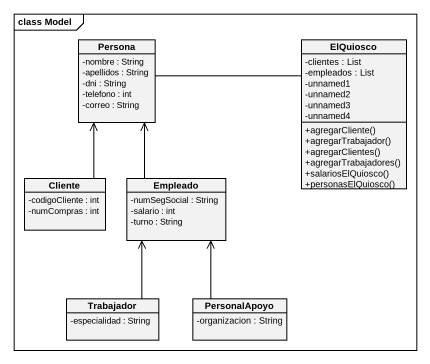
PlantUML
@startuml
mainframe class Model
hide circle
hide empty members
skinparam classAttributeIconSize 0
class Persona {
  -nombre : String
  -apellidos : String
  -dni : String
  -telefono : int
  -correo : String
}
class ElQuiosco {
  -clientes : List
  -empleados : List
  -unnamed1
  -unnamed2
  -unnamed3
  -unnamed4
  +agregarCliente()
  +agregarTrabajador()
  +agregarClientes()
  +agregarTrabajadores()
  +salariosElQuiosco()
  +personasElQuiosco()
}
class Cliente {
  -codigoCliente : int
  -numCompras : int
}
class Empleado {
  -numSegSocial : String
  -salario : int
  -turno : String
}
class Trabajador {
  -especialidad : String
}
class PersonalApoyo {
  -organizacion : String
}
Persona -right- ElQuiosco
Cliente -up-> Persona
Empleado -up-> Persona
Trabajador -up-> Empleado
PersonalApoyo -up-> Empleado
@enduml
